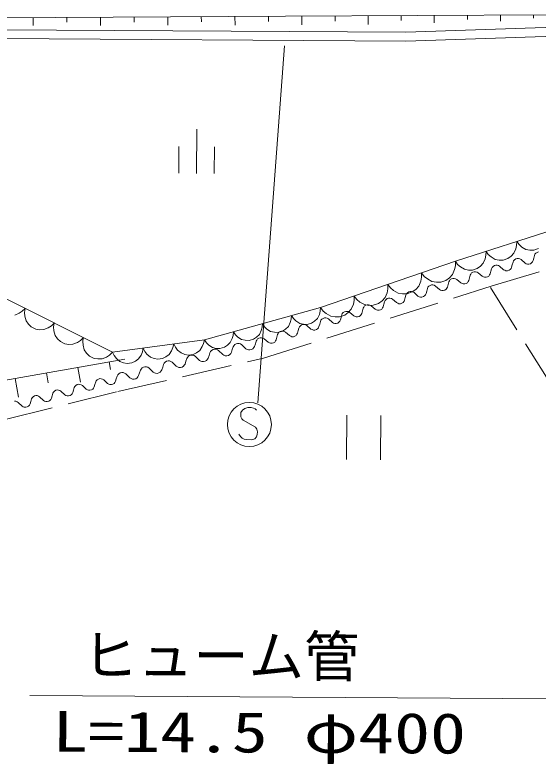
# Model space of a CAD drawing. Units: millimetres, scale not verified. Extents: x 40000 to 680000, y 20000 to 380000.
# Drawn here: x 494852 to 518473, y 240561 to 274351 of the extents above; entities that cross this region are included whole.
import ezdxf
from ezdxf.enums import TextEntityAlignment as Align

# ---------------------------------------------------------------- set-up
doc = ezdxf.new("R2010")
doc.units = ezdxf.units.MM
doc.header["$LTSCALE"] = 1000
doc.linetypes.add('USER2', pattern=[3, 2.25, -0.75])
doc.layers.add('S-BGD', color=1, linetype='Continuous', lineweight=13)
doc.layers.add('S-BGD-HTXT', color=6, linetype='Continuous', lineweight=13)
doc.styles.add('ＭＳ ゴシック', font='')
doc.styles.get('ＭＳ ゴシック').set_extended_font_data('MS Gothic')

msp = doc.modelspace()

# ---------------------------------------------------------------- linework, layer by layer
at = {"layer": 'S-BGD'}
for p, q in [((452364, 273973), (507066, 274303)), ((495670, 274234), (495672, 273871)), ((497189, 274243), (497191, 274021)), ((498709, 274253), (498711, 273874)), ((500228, 274262), (500230, 274032)), ((501748, 274271), (501750, 273885)), ((503267, 274280), (503269, 274046)), ((504787, 274289), (504789, 273896)), ((506306, 274298), (506308, 274060)), ((507066, 274303), (519015, 274351)), ((507813, 274306), (507814, 273907)), ((509306, 274312), (509307, 274072)), ((510800, 274318), (510802, 273918)), ((512294, 274324), (512295, 274101)), ((512505, 273573), (528663, 274120)), ((513787, 274330), (513789, 273992)), ((515281, 274336), (515282, 274154)), ((516775, 274342), (516776, 274072)), ((518268, 274348), (518269, 274206)), ((472281, 273816), (512505, 273573)), ((528551, 273716), (512510, 273173)), ((512510, 273173), (472309, 273416)), ((507028, 272966), (505825, 256860)), ((503063, 269203), (503051, 267203)), ((502258, 268413), (502251, 267213)), ((503858, 268403), (503851, 267203)), ((484784, 266381), (499255, 259135)), ((514740, 263238), (520280, 265031)), ((517470, 263796), (517506, 263957)), ((517506, 263957), (517510, 264134)), ((517510, 264134), (517614, 263992)), ((517614, 263992), (517740, 263884)), ((516121, 263509), (516125, 263686)), ((516125, 263686), (516228, 263543)), ((517259, 263468), (517385, 263600)), ((517385, 263600), (517470, 263796)), ((517740, 263884), (517925, 263775)), ((517925, 263775), (518104, 263741)), ((518104, 263741), (518284, 263742)), ((518284, 263742), (518498, 263811)), ((518335, 263555), (518376, 263605)), ((518376, 263605), (518433, 263641)), ((518433, 263641), (518494, 263660)), ((508647, 261151), (514740, 263238)), ((514739, 263042), (514740, 263238)), ((514740, 263238), (514843, 263095)), ((515999, 263152), (516085, 263348)), ((516085, 263348), (516121, 263509)), ((516228, 263543), (516355, 263435)), ((516355, 263435), (516540, 263327)), ((516540, 263327), (516719, 263293)), ((516719, 263293), (516898, 263294)), ((516898, 263294), (517113, 263363)), ((517113, 263363), (517259, 263468)), ((517343, 263202), (517368, 263258)), ((517368, 263258), (517409, 263307)), ((517409, 263307), (517466, 263344)), ((517466, 263344), (517527, 263362)), ((517527, 263362), (517588, 263362)), ((517588, 263362), (517650, 263347)), ((517650, 263347), (517706, 263314)), ((517706, 263314), (517886, 263158)), ((518222, 263219), (518249, 263269)), ((518249, 263269), (518279, 263385)), ((518279, 263385), (518310, 263500)), ((518310, 263500), (518335, 263555)), ((514702, 262863), (514739, 263042)), ((514843, 263095), (514970, 262987)), ((514970, 262987), (515155, 262878)), ((515513, 262845), (515728, 262915)), ((515728, 262915), (515874, 263019)), ((515874, 263019), (515999, 263152)), ((516346, 262790), (516376, 262905)), ((516376, 262905), (516402, 262960)), ((516402, 262960), (516442, 263010)), ((516442, 263010), (516500, 263046)), ((516500, 263046), (516560, 263065)), ((516560, 263065), (516621, 263065)), ((516621, 263065), (516684, 263050)), ((516684, 263050), (516739, 263017)), ((516739, 263017), (516919, 262860)), ((517218, 262870), (517255, 262921)), ((517255, 262921), (517282, 262972)), ((517282, 262972), (517312, 263087)), ((517312, 263087), (517343, 263202)), ((517886, 263158), (517942, 263130)), ((517942, 263130), (517993, 263111)), ((517993, 263111), (518062, 263111)), ((518062, 263111), (518129, 263132)), ((518129, 263132), (518185, 263168)), ((518185, 263168), (518222, 263219)), ((513216, 262520), (513217, 262716)), ((513217, 262716), (513334, 262560)), ((513334, 262560), (513476, 262443)), ((514475, 262496), (514611, 262645)), ((514611, 262645), (514702, 262863)), ((515155, 262878), (515334, 262845)), ((515334, 262845), (515513, 262845)), ((515379, 262492), (515410, 262607)), ((515410, 262607), (515435, 262663)), ((515435, 262663), (515475, 262712)), ((515475, 262712), (515533, 262749)), ((515533, 262749), (515593, 262767)), ((515593, 262767), (515654, 262767)), ((515654, 262767), (515717, 262752)), ((515717, 262752), (515772, 262719)), ((515772, 262719), (515953, 262563)), ((515953, 262563), (516009, 262535)), ((516196, 262537), (516251, 262573)), ((516251, 262573), (516288, 262624)), ((516288, 262624), (516315, 262674)), ((516315, 262674), (516346, 262790)), ((516919, 262860), (516975, 262833)), ((516975, 262833), (517026, 262814)), ((517026, 262814), (517095, 262814)), ((517095, 262814), (517163, 262835)), ((517163, 262835), (517218, 262870)), ((513088, 262123), (513179, 262342)), ((513179, 262342), (513216, 262520)), ((513476, 262443), (513682, 262327)), ((513682, 262327), (513881, 262293)), ((513881, 262293), (514079, 262297)), ((514079, 262297), (514315, 262378)), ((514315, 262378), (514475, 262496)), ((514412, 262195), (514443, 262310)), ((514443, 262310), (514468, 262365)), ((514468, 262365), (514509, 262415)), ((514509, 262415), (514566, 262451)), ((514566, 262451), (514627, 262470)), ((514627, 262470), (514687, 262470)), ((514687, 262470), (514750, 262455)), ((514750, 262455), (514805, 262422)), ((514805, 262422), (514986, 262265)), ((514986, 262265), (515042, 262238)), ((515042, 262238), (515093, 262219)), ((515093, 262219), (515161, 262219)), ((515161, 262219), (515229, 262240)), ((515229, 262240), (515284, 262275)), ((515284, 262275), (515322, 262326)), ((515322, 262326), (515348, 262377)), ((515348, 262377), (515379, 262492)), ((516009, 262535), (516059, 262516)), ((516059, 262516), (516128, 262516)), ((516128, 262516), (516196, 262537)), ((511656, 261820), (511693, 261999)), ((511693, 261999), (511694, 262195)), ((511694, 262195), (511811, 262039)), ((511811, 262039), (511953, 261922)), ((511953, 261922), (512159, 261805)), ((512792, 261856), (512952, 261974)), ((512952, 261974), (513088, 262123)), ((513415, 261782), (513446, 261897)), ((513446, 261897), (513476, 262013)), ((513476, 262013), (513501, 262068)), ((513501, 262068), (513542, 262117)), ((513542, 262117), (513599, 262154)), ((513599, 262154), (513660, 262172)), ((513660, 262172), (513721, 262172)), ((513721, 262172), (513784, 262157)), ((513784, 262157), (513839, 262124)), ((513839, 262124), (514019, 261968)), ((514019, 261968), (514075, 261940)), ((514075, 261940), (514126, 261921)), ((514126, 261921), (514195, 261921)), ((514195, 261921), (514262, 261942)), ((514262, 261942), (514318, 261978)), ((514318, 261978), (514355, 262029)), ((514355, 262029), (514382, 262079)), ((514382, 262079), (514412, 262195)), ((510169, 261477), (510170, 261673)), ((510170, 261673), (510288, 261517)), ((511429, 261453), (511565, 261602)), ((511565, 261602), (511656, 261820)), ((511608, 261522), (511666, 261559)), ((511666, 261559), (511726, 261577)), ((511726, 261577), (511787, 261577)), ((511787, 261577), (511850, 261562)), ((511850, 261562), (511905, 261529)), ((512159, 261805), (512358, 261771)), ((512358, 261771), (512556, 261775)), ((512448, 261485), (512479, 261600)), ((512479, 261600), (512509, 261715)), ((512509, 261715), (512535, 261770)), ((512535, 261770), (512575, 261820)), ((512556, 261775), (512792, 261856)), ((512575, 261820), (512633, 261856)), ((512633, 261856), (512693, 261875)), ((512693, 261875), (512754, 261875)), ((512754, 261875), (512817, 261860)), ((512817, 261860), (512872, 261827)), ((512872, 261827), (513052, 261670)), ((513052, 261670), (513108, 261643)), ((513108, 261643), (513159, 261624)), ((513159, 261624), (513228, 261624)), ((513228, 261624), (513296, 261645)), ((513296, 261645), (513351, 261680)), ((513351, 261680), (513388, 261731)), ((513388, 261731), (513415, 261782)), ((510042, 261080), (510133, 261298)), ((510133, 261298), (510169, 261477)), ((510288, 261517), (510430, 261400)), ((510430, 261400), (510636, 261283)), ((510601, 261175), (510642, 261225)), ((510636, 261283), (510834, 261249)), ((510642, 261225), (510699, 261261)), ((510699, 261261), (510760, 261280)), ((510760, 261280), (510820, 261280)), ((510820, 261280), (510883, 261265)), ((510834, 261249), (511033, 261254)), ((510883, 261265), (510939, 261232)), ((510939, 261232), (511119, 261075)), ((511033, 261254), (511269, 261334)), ((511269, 261334), (511429, 261453)), ((511481, 261187), (511512, 261302)), ((511512, 261302), (511543, 261418)), ((511543, 261418), (511568, 261473)), ((511568, 261473), (511608, 261522)), ((511905, 261529), (512086, 261373)), ((512086, 261373), (512142, 261345)), ((512142, 261345), (512192, 261326)), ((512192, 261326), (512261, 261326)), ((512261, 261326), (512329, 261347)), ((512329, 261347), (512384, 261383)), ((512384, 261383), (512421, 261434)), ((512421, 261434), (512448, 261485)), ((494839, 260815), (495040, 260896)), ((495040, 260896), (495180, 260986)), ((495180, 260986), (495308, 261111)), ((495308, 261111), (495282, 260935)), ((495282, 260935), (495296, 260767)), ((503405, 259702), (508647, 261151)), ((508597, 260838), (508637, 260986)), ((508637, 260986), (508647, 261151)), ((508647, 261151), (508764, 260996)), ((508764, 260996), (508907, 260879)), ((508907, 260879), (509113, 260762)), ((509609, 260823), (509635, 260878)), ((509635, 260878), (509675, 260927)), ((509675, 260927), (509733, 260964)), ((509733, 260964), (509793, 260982)), ((509746, 260813), (509905, 260931)), ((509793, 260982), (509854, 260982)), ((509854, 260982), (509917, 260967)), ((509905, 260931), (510042, 261080)), ((509917, 260967), (509972, 260934)), ((509972, 260934), (510152, 260778)), ((510488, 260839), (510515, 260890)), ((510515, 260890), (510545, 261005)), ((510545, 261005), (510576, 261120)), ((510576, 261120), (510601, 261175)), ((511119, 261075), (511175, 261048)), ((511175, 261048), (511226, 261029)), ((511226, 261029), (511295, 261029)), ((511295, 261029), (511362, 261050)), ((511362, 261050), (511417, 261085)), ((511417, 261085), (511455, 261136)), ((511455, 261136), (511481, 261187)), ((495296, 260767), (495352, 260558)), ((495352, 260558), (495457, 260407)), ((507286, 260475), (507326, 260624)), ((507326, 260624), (507337, 260789)), ((507337, 260789), (507428, 260652)), ((507428, 260652), (507542, 260546)), ((507542, 260546), (507709, 260437)), ((508246, 260448), (508386, 260540)), ((508386, 260540), (508509, 260658)), ((508509, 260658), (508597, 260838)), ((508612, 260410), (508643, 260525)), ((508643, 260525), (508668, 260581)), ((508668, 260581), (508708, 260630)), ((508708, 260630), (508766, 260666)), ((508766, 260666), (508826, 260685)), ((508826, 260685), (508887, 260685)), ((508887, 260685), (508950, 260670)), ((508950, 260670), (509005, 260637)), ((509005, 260637), (509185, 260480)), ((509113, 260762), (509311, 260728)), ((509311, 260728), (509510, 260732)), ((509484, 260490), (509521, 260541)), ((509510, 260732), (509746, 260813)), ((509521, 260541), (509548, 260592)), ((509548, 260592), (509579, 260707)), ((509579, 260707), (509609, 260823)), ((510152, 260778), (510208, 260750)), ((510208, 260750), (510259, 260732)), ((510259, 260732), (510328, 260732)), ((510328, 260732), (510395, 260752)), ((510395, 260752), (510451, 260788)), ((510451, 260788), (510488, 260839)), ((495457, 260407), (495587, 260280)), ((495587, 260280), (495791, 260178)), ((496155, 260156), (496355, 260237)), ((496355, 260237), (496495, 260327)), ((496495, 260327), (496624, 260452)), ((496624, 260452), (496597, 260276)), ((496597, 260276), (496612, 260108)), ((505976, 260113), (506016, 260262)), ((506016, 260262), (506026, 260427)), ((506026, 260427), (506117, 260290)), ((506117, 260290), (506231, 260184)), ((507076, 260177), (507198, 260296)), ((507198, 260296), (507286, 260475)), ((507645, 260112), (507676, 260228)), ((507676, 260228), (507701, 260283)), ((507701, 260283), (507741, 260332)), ((507709, 260437), (507875, 260398)), ((507741, 260332), (507799, 260369)), ((507799, 260369), (507859, 260387)), ((507859, 260387), (507920, 260388)), ((507875, 260398), (508043, 260392)), ((507920, 260388), (507983, 260372)), ((507983, 260372), (508038, 260339)), ((508038, 260339), (508219, 260183)), ((508043, 260392), (508246, 260448)), ((508462, 260157), (508517, 260193)), ((508517, 260193), (508554, 260244)), ((508554, 260244), (508581, 260295)), ((508581, 260295), (508612, 260410)), ((509185, 260480), (509242, 260453)), ((509242, 260453), (509292, 260434)), ((509292, 260434), (509361, 260434)), ((509361, 260434), (509429, 260455)), ((509429, 260455), (509484, 260490)), ((495791, 260178), (495970, 260150)), ((495970, 260150), (496155, 260156)), ((496612, 260108), (496668, 259899)), ((496668, 259899), (496773, 259748)), ((504665, 259751), (504705, 259899)), ((504705, 259899), (504716, 260064)), ((504716, 260064), (504807, 259927)), ((504807, 259927), (504921, 259821)), ((505765, 259815), (505888, 259933)), ((505888, 259933), (505976, 260113)), ((506231, 260184), (506399, 260075)), ((506399, 260075), (506565, 260036)), ((506565, 260036), (506732, 260029)), ((506678, 259815), (506709, 259930)), ((506709, 259930), (506734, 259986)), ((506732, 260029), (506935, 260086)), ((506734, 259986), (506775, 260035)), ((506775, 260035), (506832, 260071)), ((506832, 260071), (506893, 260090)), ((506893, 260090), (506954, 260090)), ((506935, 260086), (507076, 260177)), ((506954, 260090), (507016, 260075)), ((507016, 260075), (507072, 260042)), ((507072, 260042), (507252, 259886)), ((507252, 259886), (507308, 259858)), ((507308, 259858), (507359, 259839)), ((507428, 259839), (507495, 259860)), ((507495, 259860), (507550, 259895)), ((507550, 259895), (507588, 259947)), ((507588, 259947), (507614, 259997)), ((507614, 259997), (507645, 260112)), ((508219, 260183), (508275, 260155)), ((508275, 260155), (508326, 260137)), ((508326, 260137), (508394, 260137)), ((508394, 260137), (508462, 260157)), ((496773, 259748), (496903, 259621)), ((496903, 259621), (497107, 259519)), ((497107, 259519), (497286, 259491)), ((497470, 259498), (497671, 259578)), ((497671, 259578), (497811, 259668)), ((497811, 259668), (497939, 259793)), ((497939, 259793), (497913, 259617)), ((497913, 259617), (497927, 259450)), ((499255, 259135), (503405, 259702)), ((501988, 259346), (502022, 259513)), ((502022, 259513), (502095, 259361)), ((503311, 259390), (503372, 259535)), ((503372, 259535), (503405, 259702)), ((503405, 259702), (503496, 259565)), ((503496, 259565), (503610, 259459)), ((504455, 259453), (504577, 259571)), ((504577, 259571), (504665, 259751)), ((504779, 259483), (504843, 259519)), ((504843, 259519), (504908, 259535)), ((504908, 259535), (504973, 259532)), ((504921, 259821), (505088, 259712)), ((504973, 259532), (505039, 259513)), ((505039, 259513), (505096, 259474)), ((505088, 259712), (505254, 259674)), ((505254, 259674), (505422, 259667)), ((505422, 259667), (505625, 259723)), ((505625, 259723), (505765, 259815)), ((505673, 259396), (505712, 259517)), ((505712, 259517), (505742, 259633)), ((505742, 259633), (505768, 259688)), ((505768, 259688), (505808, 259738)), ((505808, 259738), (505866, 259774)), ((505866, 259774), (505926, 259792)), ((505926, 259792), (505987, 259793)), ((505987, 259793), (506050, 259777)), ((506050, 259777), (506105, 259744)), ((506105, 259744), (506285, 259588)), ((506285, 259588), (506341, 259560)), ((506341, 259560), (506392, 259542)), ((506392, 259542), (506461, 259542)), ((506461, 259542), (506529, 259562)), ((506529, 259562), (506584, 259598)), ((506584, 259598), (506621, 259649)), ((506621, 259649), (506648, 259700)), ((506648, 259700), (506678, 259815)), ((507359, 259839), (507428, 259839)), ((497286, 259491), (497470, 259498)), ((497927, 259450), (497983, 259241)), ((497983, 259241), (498088, 259089)), ((500605, 259157), (500638, 259324)), ((500638, 259324), (500712, 259172)), ((501813, 259030), (501927, 259200)), ((501927, 259200), (501988, 259346)), ((502095, 259361), (502197, 259237)), ((502197, 259237), (502353, 259104)), ((503056, 259115), (503196, 259219)), ((503196, 259219), (503311, 259390)), ((503610, 259459), (503778, 259350)), ((503687, 259170), (503732, 259220)), ((503732, 259220), (503796, 259256)), ((503778, 259350), (503944, 259311)), ((503796, 259256), (503861, 259272)), ((503861, 259272), (503926, 259269)), ((503926, 259269), (503992, 259249)), ((503944, 259311), (504111, 259305)), ((503992, 259249), (504049, 259211)), ((504049, 259211), (504233, 259034)), ((504111, 259305), (504314, 259361)), ((504314, 259361), (504455, 259453)), ((504625, 259133), (504665, 259254)), ((504665, 259254), (504704, 259375)), ((504704, 259375), (504734, 259433)), ((504734, 259433), (504779, 259483)), ((505096, 259474), (505280, 259297)), ((505280, 259297), (505338, 259265)), ((505338, 259265), (505391, 259242)), ((505391, 259242), (505465, 259238)), ((505465, 259238), (505538, 259257)), ((505538, 259257), (505599, 259291)), ((505599, 259291), (505641, 259344)), ((505641, 259344), (505673, 259396)), ((498088, 259089), (498218, 258963)), ((498218, 258963), (498422, 258860)), ((498422, 258860), (498601, 258832)), ((498601, 258832), (498786, 258839)), ((498786, 258839), (498986, 258919)), ((498986, 258919), (499126, 259010)), ((499126, 259010), (499255, 259135)), ((499255, 259135), (499328, 258983)), ((499328, 258983), (499430, 258859)), ((499430, 258859), (499585, 258725)), ((500289, 258737), (500429, 258841)), ((500429, 258841), (500544, 259011)), ((500544, 259011), (500605, 259157)), ((500712, 259172), (500813, 259048)), ((500813, 259048), (500969, 258914)), ((500969, 258914), (501133, 258852)), ((501133, 258852), (501302, 258823)), ((501302, 258823), (501517, 258852)), ((501517, 258852), (501672, 258926)), ((501672, 258926), (501813, 259030)), ((502353, 259104), (502516, 259041)), ((502516, 259041), (502686, 259012)), ((502570, 258728), (502610, 258849)), ((502610, 258849), (502640, 258906)), ((502640, 258906), (502685, 258957)), ((502685, 258957), (502749, 258992)), ((502686, 259012), (502900, 259041)), ((502749, 258992), (502814, 259009)), ((502814, 259009), (502879, 259005)), ((502879, 259005), (502945, 258986)), ((502900, 259041), (503056, 259115)), ((502945, 258986), (503002, 258947)), ((503002, 258947), (503186, 258771)), ((503547, 258817), (503578, 258870)), ((503578, 258870), (503618, 258991)), ((503618, 258991), (503657, 259112)), ((503657, 259112), (503687, 259170)), ((504233, 259034), (504291, 259002)), ((504291, 259002), (504344, 258979)), ((504344, 258979), (504418, 258975)), ((504418, 258975), (504491, 258993)), ((504491, 258993), (504552, 259028)), ((504552, 259028), (504594, 259081)), ((504594, 259081), (504625, 259133)), ((491335, 257326), (499807, 258827)), ((499101, 258702), (499163, 258353)), ((499585, 258725), (499749, 258663)), ((499749, 258663), (499919, 258633)), ((499919, 258633), (500133, 258663)), ((500133, 258663), (500289, 258737)), ((501523, 258464), (501563, 258585)), ((501563, 258585), (501593, 258643)), ((501593, 258643), (501638, 258693)), ((501638, 258693), (501702, 258729)), ((501702, 258729), (501767, 258745)), ((501767, 258745), (501832, 258742)), ((501832, 258742), (501898, 258723)), ((501898, 258723), (501955, 258684)), ((501955, 258684), (502139, 258508)), ((502139, 258508), (502197, 258475)), ((502397, 258467), (502458, 258501)), ((502458, 258501), (502500, 258554)), ((502500, 258554), (502531, 258606)), ((502531, 258606), (502570, 258728)), ((503186, 258771), (503244, 258738)), ((503244, 258738), (503297, 258715)), ((503297, 258715), (503370, 258712)), ((503370, 258712), (503444, 258730)), ((503444, 258730), (503505, 258765)), ((503505, 258765), (503547, 258817)), ((496277, 258202), (496357, 257752)), ((497689, 258452), (497807, 257786)), ((499498, 258116), (499544, 258167)), ((499544, 258167), (499608, 258202)), ((499608, 258202), (499673, 258219)), ((499673, 258219), (499738, 258216)), ((499738, 258216), (499804, 258196)), ((499804, 258196), (499861, 258158)), ((500437, 258080), (500476, 258201)), ((500476, 258201), (500515, 258322)), ((500515, 258322), (500546, 258380)), ((500546, 258380), (500591, 258430)), ((500591, 258430), (500655, 258466)), ((500655, 258466), (500720, 258482)), ((500720, 258482), (500785, 258479)), ((500785, 258479), (500851, 258459)), ((500851, 258459), (500908, 258421)), ((500908, 258421), (501092, 258244)), ((501092, 258244), (501150, 258212)), ((501150, 258212), (501203, 258189)), ((501203, 258189), (501276, 258185)), ((501276, 258185), (501350, 258203)), ((501350, 258203), (501410, 258238)), ((501410, 258238), (501453, 258291)), ((501453, 258291), (501484, 258343)), ((501484, 258343), (501523, 258464)), ((502197, 258475), (502250, 258452)), ((502250, 258452), (502323, 258448)), ((502323, 258448), (502397, 258467)), ((494865, 257951), (495013, 257117)), ((498499, 257795), (498526, 257849)), ((498526, 257849), (498567, 257896)), ((498567, 257896), (498626, 257929)), ((498626, 257929), (498686, 257945)), ((498686, 257945), (498746, 257943)), ((498746, 257943), (498808, 257926)), ((498808, 257926), (498861, 257891)), ((498861, 257891), (499032, 257730)), ((499366, 257776), (499394, 257825)), ((499394, 257825), (499429, 257938)), ((499429, 257938), (499468, 258059)), ((499468, 258059), (499498, 258116)), ((499861, 258158), (500045, 257981)), ((500045, 257981), (500103, 257948)), ((500103, 257948), (500156, 257926)), ((500156, 257926), (500229, 257922)), ((500229, 257922), (500303, 257940)), ((500303, 257940), (500363, 257975)), ((500363, 257975), (500406, 258027)), ((500406, 258027), (500437, 258080)), ((497498, 257428), (497533, 257540)), ((497533, 257540), (497560, 257594)), ((497560, 257594), (497602, 257641)), ((497602, 257641), (497660, 257674)), ((497660, 257674), (497721, 257690)), ((497721, 257690), (497781, 257688)), ((497781, 257688), (497842, 257671)), ((497842, 257671), (497895, 257636)), ((497895, 257636), (498067, 257475)), ((498362, 257472), (498400, 257521)), ((498400, 257521), (498429, 257570)), ((498429, 257570), (498464, 257683)), ((498464, 257683), (498499, 257795)), ((499032, 257730), (499087, 257700)), ((499087, 257700), (499136, 257679)), ((499136, 257679), (499204, 257677)), ((499204, 257677), (499271, 257695)), ((499271, 257695), (499327, 257727)), ((499327, 257727), (499366, 257776)), ((495671, 257131), (495729, 257164)), ((495729, 257164), (495789, 257180)), ((495789, 257180), (495849, 257178)), ((495849, 257178), (495911, 257161)), ((495911, 257161), (495964, 257126)), ((496498, 257060), (496533, 257173)), ((496533, 257173), (496567, 257285)), ((496567, 257285), (496595, 257339)), ((496595, 257339), (496636, 257386)), ((496636, 257386), (496695, 257419)), ((496695, 257419), (496755, 257435)), ((496755, 257435), (496815, 257433)), ((496815, 257433), (496876, 257416)), ((496876, 257416), (496930, 257381)), ((496930, 257381), (497101, 257220)), ((497101, 257220), (497156, 257190)), ((497156, 257190), (497205, 257169)), ((497205, 257169), (497273, 257167)), ((497273, 257167), (497340, 257185)), ((497340, 257185), (497396, 257217)), ((497396, 257217), (497435, 257266)), ((497435, 257266), (497463, 257315)), ((497463, 257315), (497498, 257428)), ((498067, 257475), (498121, 257445)), ((498121, 257445), (498170, 257424)), ((498170, 257424), (498238, 257422)), ((498238, 257422), (498306, 257440)), ((498306, 257440), (498362, 257472)), ((494824, 256925), (494884, 256923)), ((494884, 256923), (494945, 256906)), ((494945, 256906), (494998, 256871)), ((494998, 256871), (495170, 256710)), ((495532, 256805), (495567, 256918)), ((495567, 256918), (495602, 257030)), ((495602, 257030), (495629, 257084)), ((495629, 257084), (495671, 257131)), ((495964, 257126), (496136, 256965)), ((496136, 256965), (496190, 256935)), ((496190, 256935), (496239, 256914)), ((496239, 256914), (496307, 256912)), ((496307, 256912), (496375, 256930)), ((496375, 256930), (496431, 256962)), ((496431, 256962), (496469, 257011)), ((496469, 257011), (496498, 257060)), ((495170, 256710), (495224, 256680)), ((495224, 256680), (495274, 256659)), ((495274, 256659), (495342, 256657)), ((495342, 256657), (495409, 256675)), ((495409, 256675), (495465, 256707)), ((495465, 256707), (495504, 256756)), ((495504, 256756), (495532, 256805)), ((505122, 256530), (505056, 256420)), ((505233, 256604), (505122, 256530)), ((505363, 256638), (505233, 256604)), ((505518, 256637), (505363, 256638)), ((505623, 256617), (505518, 256637)), ((505697, 256581), (505623, 256617)), ((505752, 256521), (505697, 256581)), ((505056, 256420), (505051, 256305)), ((505051, 256305), (505055, 256230)), ((505055, 256230), (505095, 256130)), ((509841, 256291), (509829, 254291)), ((511364, 254282), (511376, 256282)), ((505095, 256130), (505164, 256074)), ((505164, 256074), (505707, 255756)), ((505707, 255756), (505767, 255666)), ((505767, 255666), (505806, 255541)), ((505806, 255541), (505795, 255421)), ((505030, 255330), (504961, 255446)), ((505109, 255255), (505030, 255330)), ((505204, 255209), (505109, 255255)), ((505304, 255194), (505204, 255209)), ((505534, 255192), (505304, 255194)), ((505689, 255236), (505534, 255192)), ((505760, 255326), (505689, 255236)), ((505795, 255421), (505760, 255326))]:
    msp.add_line(p, q, dxfattribs=at)
at = {"layer": 'S-BGD', "linetype": 'USER2'}
for p, q in [((516364, 262111), (523161, 264160)), ((506077, 258872), (516364, 262111)), ((516322, 262059), (519976, 256214)), ((499498, 257360), (506077, 258872)), ((491432, 255365), (499498, 257360))]:
    msp.add_line(p, q, dxfattribs=at)
at = {"layer": 'S-BGD'}
msp.add_circle((505438, 255878), 995, dxfattribs=at)
at = {"layer": 'S-BGD-HTXT'}
msp.add_line((495523, 243651), (519721, 243505), dxfattribs=at)

# ---------------------------------------------------------------- texts
at = {"layer": 'S-BGD-HTXT', "style": 'ＭＳ ゴシック'}
msp.add_text('ヒューム管', height=1833, rotation=359.7, dxfattribs=at).set_placement((497899, 244008), align=Align.BOTTOM_LEFT)
at = {"layer": 'S-BGD-HTXT', "style": 'ＭＳ ゴシック', "width": 1.3}
msp.add_text('L=14.5 φ400', height=1833, rotation=359.7, dxfattribs=at).set_placement((496536, 240576), align=Align.BOTTOM_LEFT)

doc.saveas('drawing.dxf')
